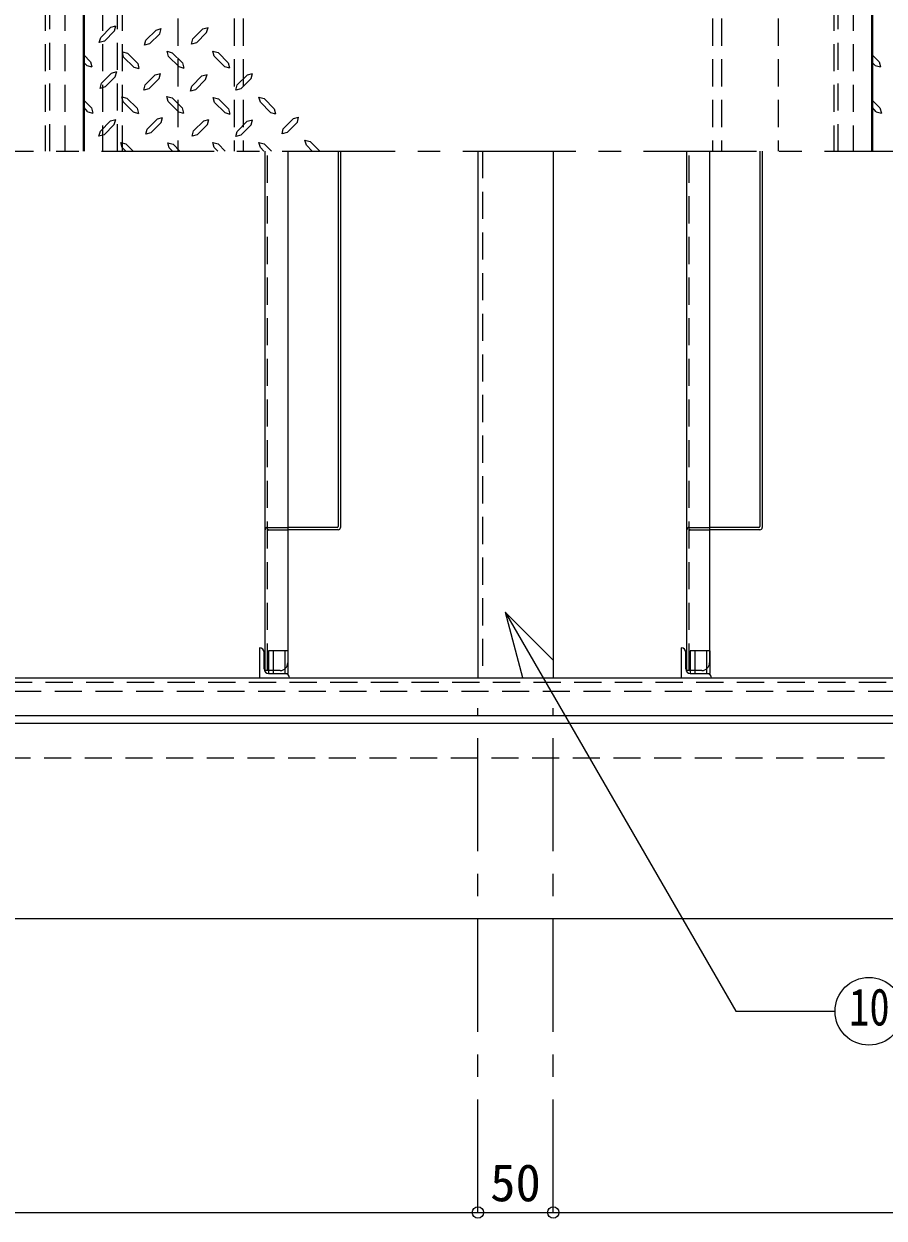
# Model space of a CAD drawing. Units: millimetres at full size, sheet at 1:15; details may follow other scales. Extents: x -3171 to 2904, y -2098 to 2117.
# Drawn here: x -2010 to -1439, y 543 to 1337 of the extents above; entities that cross this region are included whole.
import ezdxf
from ezdxf.enums import TextEntityAlignment as Align

# ---------------------------------------------------------------- set-up
doc = ezdxf.new("R2010")
doc.units = ezdxf.units.MM
doc.header["$LTSCALE"] = 15
doc.header["$PDMODE"] = 32
doc.header["$PDSIZE"] = 7.5
doc.linetypes.add('CHAIN1', pattern=[8, 5, -1, 1, -1])
doc.linetypes.add('DASHED1', pattern=[1.8, 1.2, -0.6])
doc.layers.add('0-0_ﾚｲﾔ1', color=4, linetype='Continuous', lineweight=9)
doc.styles.add('ＭＳ ゴシック', font='')
doc.styles.get('ＭＳ ゴシック').set_extended_font_data('MS Gothic')

msp = doc.modelspace()

# ---------------------------------------------------------------- linework, layer by layer
at = {"layer": '0-0_ﾚｲﾔ1', "color": 1, "lineweight": 40}
for p, q in [((-1970.13, 1252.05), (-1970.13, 1687.05)), ((-1446.63, 1252.05), (-1446.63, 1687.05))]:
    msp.add_line(p, q, dxfattribs=at)
at = {"layer": '0-0_ﾚｲﾔ1', "linetype": 'DASHED1'}
for p, q in [((-1995.63, 1674.05), (-1995.63, 1252.05)), ((-1944.63, 1674.05), (-1944.63, 1252.05)), ((-1472.13, 1674.05), (-1472.13, 1252.05)), ((-1705.38, 1252.05), (-1705.38, 902.05)), ((-1848.13, 1002.05), (-1834.63, 1002.05)), ((-1847.38, 1000.55), (-1834.63, 1000.55)), ((-1568.13, 1002.05), (-1554.63, 1002.05)), ((-1567.38, 1000.55), (-1554.63, 1000.55)), ((-1834.63, 920.05), (-1847.38, 920.05)), ((-1847.38, 920.05), (-1847.38, 907.05)), ((-1844.38, 920.05), (-1844.38, 905.05)), ((-1836.38, 908.25), (-1836.38, 920.05)), ((-1554.63, 920.05), (-1567.38, 920.05)), ((-1567.38, 920.05), (-1567.38, 907.05)), ((-1564.38, 920.05), (-1564.38, 905.05)), ((-1556.38, 908.25), (-1556.38, 920.05)), ((-1005.38, 899.05), (-2411.38, 899.05)), ((-999.38, 893.05), (-2417.38, 893.05)), ((-2455.38, 849.05), (-961.38, 849.05))]:
    msp.add_line(p, q, dxfattribs=at)
at = {"layer": '0-0_ﾚｲﾔ1', "color": 7, "linetype": 'DASHED1', "lineweight": 18}
for p, q in [((-1992.63, 1252.05), (-1992.63, 1675.45)), ((-1947.63, 1252.05), (-1947.63, 1675.45)), ((-1469.13, 1252.05), (-1469.13, 1675.45)), ((-1982.63, 1647.05), (-1982.63, 1252.05)), ((-1957.63, 1647.05), (-1957.63, 1252.05)), ((-1459.13, 1647.05), (-1459.13, 1252.05)), ((-1907.63, 1637.05), (-1907.63, 1252.05)), ((-1870.13, 1637.05), (-1870.13, 1252.05)), ((-1864.13, 1637.05), (-1864.13, 1252.05)), ((-1552.63, 1637.05), (-1552.63, 1252.05)), ((-1546.63, 1637.05), (-1546.63, 1252.05)), ((-1509.13, 1637.05), (-1509.13, 1252.05)), ((-1848.13, 907.05), (-1848.13, 1252.05)), ((-1568.13, 907.05), (-1568.13, 1252.05))]:
    msp.add_line(p, q, dxfattribs=at)
at = {"layer": '0-0_ﾚｲﾔ1'}
for p, q in [((-1952.18, 1334.37), (-1958.82, 1327.61)), ((-1952.18, 1334.37), (-1948.75, 1335.22)), ((-1949.61, 1331.9), (-1948.75, 1335.22)), ((-1922.06, 1332.44), (-1918.63, 1333.4)), ((-1919.59, 1329.97), (-1918.63, 1333.4)), ((-1890.97, 1333.29), (-1897.73, 1326.54)), ((-1890.97, 1333.29), (-1887.54, 1334.26)), ((-1888.51, 1330.83), (-1887.54, 1334.26)), ((-1949.61, 1331.9), (-1956.36, 1325.04)), ((-1929.78, 1322.36), (-1928.81, 1325.68)), ((-1922.06, 1332.44), (-1928.81, 1325.68)), ((-1919.59, 1329.97), (-1926.35, 1323.22)), ((-1898.59, 1323.11), (-1897.73, 1326.54)), ((-1888.51, 1330.83), (-1895.26, 1324.08)), ((-1934.28, 1310.25), (-1941.03, 1317)), ((-1926.35, 1323.22), (-1929.78, 1322.36)), ((-1904.59, 1310.68), (-1911.34, 1317.43)), ((-1895.26, 1324.08), (-1898.59, 1323.11)), ((-1874.15, 1310.78), (-1880.9, 1317.54)), ((-1965.58, 1311.43), (-1970.13, 1315.98)), ((-1968.04, 1308.85), (-1970.13, 1310.94)), ((-1965.58, 1311.43), (-1964.61, 1308)), ((-1936.74, 1307.78), (-1943.6, 1314.54)), ((-1934.28, 1310.25), (-1933.42, 1306.82)), ((-1907.05, 1308.21), (-1913.81, 1314.96)), ((-1904.59, 1310.68), (-1903.62, 1307.25)), ((-1876.61, 1308.32), (-1883.47, 1315.07)), ((-1874.15, 1310.78), (-1873.29, 1307.35)), ((-1442.08, 1311.43), (-1446.63, 1315.98)), ((-1444.54, 1308.85), (-1446.63, 1310.94)), ((-1442.08, 1311.43), (-1441.11, 1308)), ((-1968.04, 1308.85), (-1964.61, 1308)), ((-1951.64, 1303.92), (-1958.4, 1297.17)), ((-1949.18, 1301.46), (-1955.93, 1294.71)), ((-1951.64, 1303.92), (-1948.21, 1304.89)), ((-1949.18, 1301.46), (-1948.21, 1304.89)), ((-1936.74, 1307.78), (-1933.42, 1306.82)), ((-1922.6, 1302.75), (-1929.24, 1295.99)), ((-1922.6, 1302.75), (-1919.17, 1303.6)), ((-1920.02, 1300.28), (-1919.17, 1303.6)), ((-1907.05, 1308.21), (-1903.62, 1307.25)), ((-1891.62, 1301.99), (-1898.37, 1295.24)), ((-1891.62, 1301.99), (-1888.19, 1302.96)), ((-1889.15, 1299.53), (-1888.19, 1302.96)), ((-1876.61, 1308.32), (-1873.29, 1307.35)), ((-1861.39, 1302.75), (-1868.14, 1295.99)), ((-1861.39, 1302.75), (-1857.96, 1303.6)), ((-1858.93, 1300.28), (-1857.96, 1303.6)), ((-1444.54, 1308.85), (-1441.11, 1308)), ((-1959.25, 1293.74), (-1958.4, 1297.17)), ((-1955.93, 1294.71), (-1959.25, 1293.74)), ((-1920.02, 1300.28), (-1926.78, 1293.42)), ((-1899.23, 1291.81), (-1898.37, 1295.24)), ((-1858.93, 1300.28), (-1865.68, 1293.42)), ((-1964.93, 1280.77), (-1970.13, 1285.97)), ((-1934.71, 1280.56), (-1941.46, 1287.31)), ((-1904.8, 1280.77), (-1911.45, 1287.42)), ((-1873.93, 1280.13), (-1880.68, 1286.88)), ((-1843.6, 1280.24), (-1850.35, 1286.99)), ((-1441.43, 1280.77), (-1446.63, 1285.97)), ((-1967.4, 1278.2), (-1970.13, 1281.32)), ((-1967.4, 1278.2), (-1963.97, 1277.34)), ((-1964.93, 1280.77), (-1963.97, 1277.34)), ((-1937.17, 1278.09), (-1943.93, 1284.84)), ((-1937.17, 1278.09), (-1933.74, 1277.13)), ((-1934.71, 1280.56), (-1933.74, 1277.13)), ((-1907.27, 1278.2), (-1914.02, 1284.95)), ((-1907.27, 1278.2), (-1903.84, 1277.34)), ((-1904.8, 1280.77), (-1903.84, 1277.34)), ((-1876.4, 1277.66), (-1883.26, 1284.42)), ((-1876.4, 1277.66), (-1873.07, 1276.7)), ((-1873.93, 1280.13), (-1873.07, 1276.7)), ((-1846.06, 1277.66), (-1852.82, 1284.52)), ((-1846.06, 1277.66), (-1842.74, 1276.81)), ((-1843.6, 1280.24), (-1842.74, 1276.81)), ((-1443.9, 1278.2), (-1446.63, 1281.32)), ((-1443.9, 1278.2), (-1440.47, 1277.34)), ((-1441.43, 1280.77), (-1440.47, 1277.34)), ((-1952.29, 1272.09), (-1959.04, 1265.34)), ((-1949.82, 1269.62), (-1956.57, 1262.76)), ((-1952.29, 1272.09), (-1948.86, 1272.95)), ((-1949.82, 1269.62), (-1948.86, 1272.95)), ((-1921.2, 1273.48), (-1927.95, 1266.73)), ((-1918.63, 1271.02), (-1925.49, 1264.16)), ((-1921.2, 1273.48), (-1917.77, 1274.34)), ((-1918.63, 1271.02), (-1917.77, 1274.34)), ((-1890.44, 1272.2), (-1897.19, 1265.44)), ((-1887.97, 1269.73), (-1894.73, 1262.87)), ((-1890.44, 1272.2), (-1887.01, 1273.05)), ((-1887.97, 1269.73), (-1887.01, 1273.05)), ((-1861.5, 1271.88), (-1868.14, 1265.12)), ((-1858.93, 1269.41), (-1865.68, 1262.55)), ((-1861.5, 1271.88), (-1858.07, 1272.73)), ((-1858.93, 1269.41), (-1858.07, 1272.73)), ((-1830.84, 1273.7), (-1837.6, 1266.94)), ((-1828.27, 1271.23), (-1835.13, 1264.37)), ((-1830.84, 1273.7), (-1827.41, 1274.55)), ((-1828.27, 1271.23), (-1827.41, 1274.55)), ((-1898.05, 1262.01), (-1897.19, 1265.44)), ((-1894.73, 1262.87), (-1898.05, 1262.01)), ((-1869.11, 1261.69), (-1868.14, 1265.12)), ((-1865.68, 1262.55), (-1869.11, 1261.69)), ((-1838.45, 1263.51), (-1837.6, 1266.94)), ((-1835.13, 1264.37), (-1838.45, 1263.51)), ((-1942.21, 1252.05), (-1944.57, 1254.4)), ((-1937.28, 1252.05), (-1942.1, 1256.87)), ((-1911.13, 1252.05), (-1913.38, 1254.3)), ((-1906.27, 1252.05), (-1910.8, 1256.76)), ((-1876.08, 1252.05), (-1880.9, 1256.87)), ((-1845.53, 1252.05), (-1850.35, 1256.87)), ((-1813.32, 1252.05), (-1819.8, 1258.37)), ((-1801.13, 1252.05), (-1801.13, 1002.8)), ((-1799.63, 1252.05), (-1799.63, 1002.05)), ((-1521.13, 1252.05), (-1521.13, 1002.8)), ((-1519.63, 1252.05), (-1519.63, 1002.05)), ((-1801.88, 1002.05), (-1834.63, 1002.05)), ((-1801.13, 1000.55), (-1834.63, 1000.55)), ((-1521.88, 1002.05), (-1554.63, 1002.05)), ((-1521.13, 1000.55), (-1554.63, 1000.55)), ((-1847.38, 907.05), (-1847.38, 905.05)), ((-1567.38, 907.05), (-1567.38, 905.05)), ((-2408.38, 547.05), (-1708.38, 547.05)), ((-1708.38, 547.05), (-1658.38, 547.05)), ((-1658.38, 547.05), (-1008.38, 547.05))]:
    msp.add_line(p, q, dxfattribs=at)
at = {"layer": '0-0_ﾚｲﾔ1', "linetype": 'CHAIN1'}
for p, q in [((-2918.38, 1252.05), (-448.38, 1252.05)), ((-1708.38, 547.05), (-1708.38, 882.05)), ((-1658.38, 547.05), (-1658.38, 882.05))]:
    msp.add_line(p, q, dxfattribs=at)
at = {"layer": '0-0_ﾚｲﾔ1', "color": 5, "lineweight": 25}
for p, q in [((-1849.63, 907.05), (-1849.63, 1252.05)), ((-1834.63, 1252.05), (-1834.63, 912.05)), ((-1569.63, 907.05), (-1569.63, 1252.05)), ((-1554.63, 1252.05), (-1554.63, 912.05)), ((-1839.63, 907.05), (-1849.63, 907.05)), ((-1559.63, 907.05), (-1569.63, 907.05)), ((-2438.38, 877.05), (-978.38, 877.05)), ((-2438.38, 872.05), (-978.38, 872.05))]:
    msp.add_line(p, q, dxfattribs=at)
at = {"layer": '0-0_ﾚｲﾔ1', "color": 7, "lineweight": 18}
for p, q in [((-1708.38, 1252.05), (-1708.38, 902.05)), ((-1658.38, 1252.05), (-1658.38, 902.05)), ((-1690.36, 945.87), (-1658.54, 914.05)), ((-1690.36, 945.87), (-1678.71, 902.4)), ((-1853.38, 922.05), (-1853.38, 902.05)), ((-1573.38, 922.05), (-1573.38, 902.05)), ((-1850.38, 908.05), (-1850.38, 919.05)), ((-1834.63, 920.05), (-1834.26, 920.05)), ((-1834.26, 905.05), (-1834.26, 920.05)), ((-1570.38, 908.05), (-1570.38, 919.05)), ((-1554.63, 920.05), (-1554.26, 920.05)), ((-1554.26, 905.05), (-1554.26, 920.05)), ((-1847.38, 905.05), (-1834.26, 905.05)), ((-1836.38, 905.05), (-1836.38, 908.25)), ((-1567.38, 905.05), (-1554.26, 905.05)), ((-1556.38, 905.05), (-1556.38, 908.25)), ((-1008.38, 902.05), (-2131.38, 902.05)), ((-898.38, 742.05), (-2518.38, 742.05))]:
    msp.add_line(p, q, dxfattribs=at)
at = {"layer": '0-0_ﾚｲﾔ1'}
for points in [[(-1956.36, 1325.04), (-1959.79, 1324.18), (-1958.82, 1327.61)], [(-1943.6, 1314.54), (-1944.46, 1317.97), (-1941.03, 1317)], [(-1913.81, 1314.96), (-1914.77, 1318.39), (-1911.34, 1317.43)], [(-1883.47, 1315.07), (-1884.33, 1318.39), (-1880.9, 1317.54)], [(-1926.78, 1293.42), (-1930.21, 1292.56), (-1929.24, 1295.99)], [(-1889.15, 1299.53), (-1895.91, 1292.78), (-1899.23, 1291.81)], [(-1865.68, 1293.42), (-1869, 1292.56), (-1868.14, 1295.99)], [(-1943.93, 1284.84), (-1944.89, 1288.17), (-1941.46, 1287.31)], [(-1914.02, 1284.95), (-1914.88, 1288.38), (-1911.45, 1287.42)], [(-1883.26, 1284.42), (-1884.11, 1287.74), (-1880.68, 1286.88)], [(-1852.82, 1284.52), (-1853.78, 1287.85), (-1850.35, 1286.99)], [(-1956.57, 1262.76), (-1960, 1261.91), (-1959.04, 1265.34)], [(-1925.49, 1264.16), (-1928.81, 1263.3), (-1927.95, 1266.73)], [(-1944.57, 1254.4), (-1945.53, 1257.83), (-1942.1, 1256.87)], [(-1913.38, 1254.3), (-1914.23, 1257.62), (-1910.8, 1256.76)], [(-1881.11, 1252.05), (-1883.47, 1254.4), (-1884.33, 1257.83), (-1880.9, 1256.87)], [(-1850.46, 1252.05), (-1852.82, 1254.4), (-1853.78, 1257.73), (-1850.35, 1256.87)], [(-1818.41, 1252.05), (-1822.27, 1255.9), (-1823.23, 1259.33), (-1819.8, 1258.37)]]:
    msp.add_lwpolyline(points, dxfattribs=at)
at = {"layer": '0-0_ﾚｲﾔ1', "color": 7, "lineweight": 18}
msp.add_lwpolyline([(-1690.36, 945.87), (-1537.25, 680.69), (-1471.3, 680.69)], dxfattribs=at)
msp.add_circle((-1448.8, 680.69), 22.5, dxfattribs=at)
at = {"layer": '0-0_ﾚｲﾔ1', "linetype": 'DASHED1'}
for centre, radius in [((-1848.13, 1000.55), 1.5), ((-1847.38, 999.8), 0.75), ((-1568.13, 1000.55), 1.5), ((-1567.38, 999.8), 0.75)]:
    msp.add_arc(centre, radius, 90, 180, dxfattribs=at)
at = {"layer": '0-0_ﾚｲﾔ1'}
for centre, radius in [((-1801.88, 1002.8), 0.75), ((-1801.13, 1002.05), 1.5), ((-1521.88, 1002.8), 0.75), ((-1521.13, 1002.05), 1.5)]:
    msp.add_arc(centre, radius, 270, 0, dxfattribs=at)
at = {"layer": '0-0_ﾚｲﾔ1', "color": 7, "lineweight": 18}
for centre, start, end in [((-1853.38, 919.05), 0, 90), ((-1573.38, 919.05), 0, 90), ((-1847.38, 908.05), 180, 270), ((-1836.38, 902.05), 0, 90), ((-1567.38, 908.05), 180, 270), ((-1556.38, 902.05), 0, 90)]:
    msp.add_arc(centre, 3, start, end, dxfattribs=at)
at = {"layer": '0-0_ﾚｲﾔ1', "color": 5, "lineweight": 25}
for centre in [(-1839.63, 912.05), (-1559.63, 912.05)]:
    msp.add_arc(centre, 5, 270, 0, dxfattribs=at)
at = {"layer": '0-0_ﾚｲﾔ1', "color": 1}
for p in [(-1708.38, 547.05), (-1658.38, 547.05)]:
    msp.add_point(p, dxfattribs=at)

# ---------------------------------------------------------------- texts
at = {"layer": '0-0_ﾚｲﾔ1', "color": 7, "style": 'ＭＳ ゴシック', "width": 0.8}
msp.add_text('10', height=24.74, dxfattribs=at).set_placement((-1461.92, 663.81), align=Align.BOTTOM_LEFT)
at = {"layer": '0-0_ﾚｲﾔ1', "color": 7, "style": 'ＭＳ ゴシック'}
msp.add_text('50', height=24.74, dxfattribs=at).set_placement((-1700.26, 547.05), align=Align.BOTTOM_LEFT)

doc.saveas('drawing.dxf')
